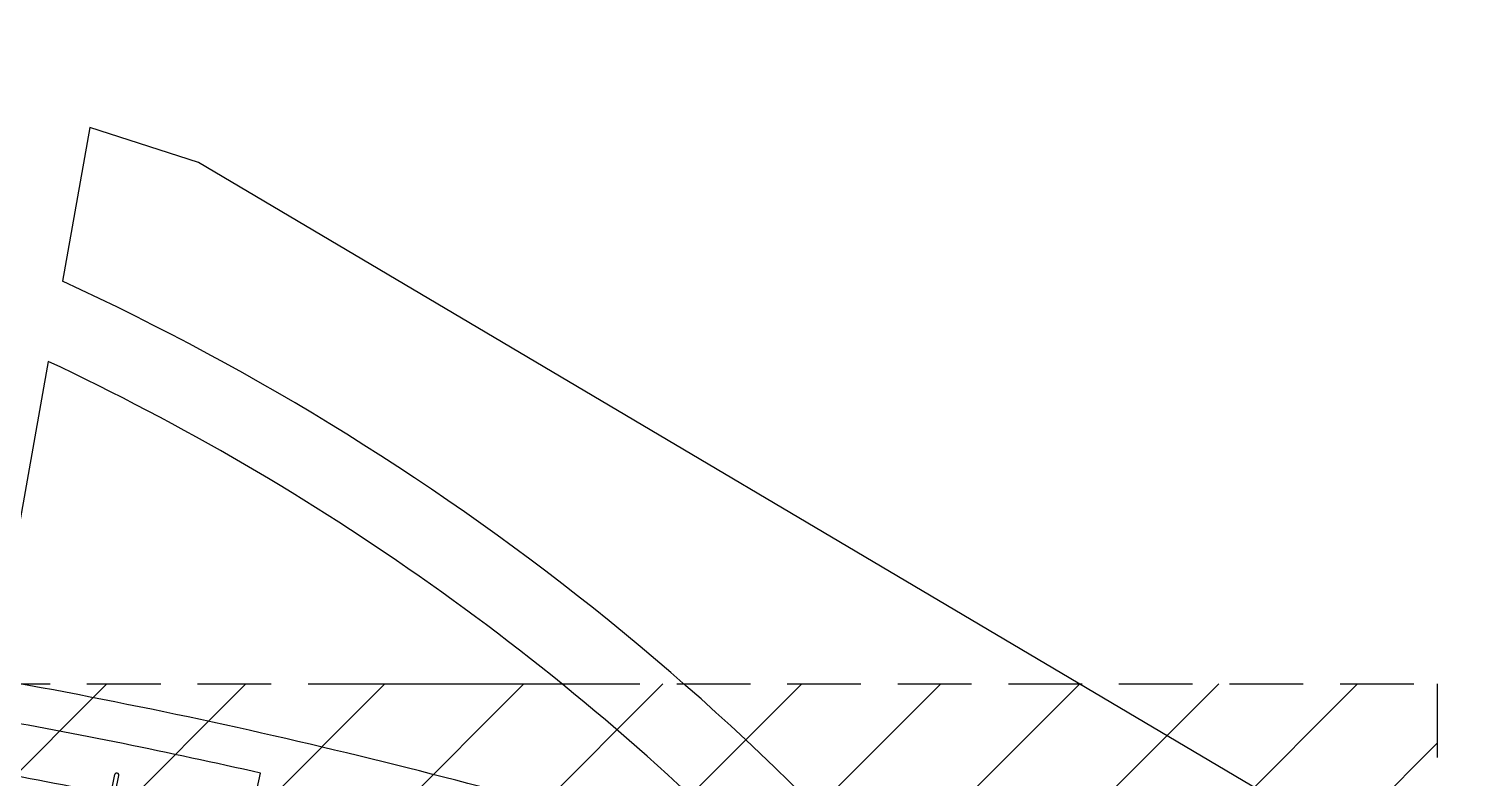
# Model space of a CAD drawing. Extents: x 23317406 to 24383751, y 42324270 to 43451021.
# Drawn here: x 24117578 to 24127362, y 43016968 to 43022051 of the extents above; entities that cross this region are included whole.
import ezdxf

# ---------------------------------------------------------------- set-up
doc = ezdxf.new("R2010")
doc.units = 0
doc.header["$MEASUREMENT"] = 0
doc.linetypes.add('DASHED', pattern=[0.75, 0.5, -0.25])
doc.layers.add('CT', color=9, linetype='CONTINUOUS')
doc.layers.add('墙', color=7, linetype='CONTINUOUS')

msp = doc.modelspace()

# ---------------------------------------------------------------- linework, layer by layer
at = {"layer": 'CT', "color": 6, "linetype": 'ByBlock'}
for p, q in [((24117990.81352, 43021381.75544, -1), (24117805.61253, 43020338.99726, -1)), ((24118729.10529, 43021143.69129, -1), (24117990.81352, 43021381.75544, -1)), ((24132685.25833, 43012885.96078, -1), (24118729.10529, 43021143.69129, -1)), ((24117709.1187, 43019795.69715, -1), (24117326.70654, 43017642.55855, -1)), ((24118022.01033, 43016303.42917, -1), (24118161.24283, 43016991.95929, -1)), ((24118048.14794, 43016298.1437, -1), (24118187.38044, 43016986.67382, -1)), ((24119071.61985, 43016656.11156, -1), (24119150.10883, 43017001.84753, -1))]:
    msp.add_line(p, q, dxfattribs=at)
at = {"layer": 'CT', "color": 1, "linetype": 'DASHED', "ltscale": 1000}
for p, q in [((24114971.9315, 43017607.48812, -1), (24121246.6744, 43017607.48812, -1)), ((24119722.60107, 43017607.48812, -1), (24127132.80326, 43017607.48812, -1)), ((24127132.80326, 43017607.48812, -1), (24127132.80326, 43006822.36939, -1))]:
    msp.add_line(p, q, dxfattribs=at)
at = {"layer": 'CT'}
for p, q in [((24114971.9315, 43014472.37799, -1), (24118107.04162, 43017607.48812, -1)), ((24114971.9315, 43013529.56895, -1), (24119049.85067, 43017607.48812, -1)), ((24114971.9315, 43012586.75991, -1), (24119992.65971, 43017607.48812, -1)), ((24114971.9315, 43011643.95087, -1), (24120935.46875, 43017607.48812, -1)), ((24114971.9315, 43010701.14182, -1), (24121878.27779, 43017607.48812, -1)), ((24114971.9315, 43009758.33278, -1), (24122821.08683, 43017607.48812, -1)), ((24114971.9315, 43008815.52374, -1), (24123763.89587, 43017607.48812, -1)), ((24114971.9315, 43007872.7147, -1), (24124706.70492, 43017607.48812, -1)), ((24114971.9315, 43006929.90566, -1), (24125649.51396, 43017607.48812, -1)), ((24115807.20427, 43006822.36939, -1), (24126592.323, 43017607.48812, -1)), ((24116750.01331, 43006822.36939, -1), (24127132.80326, 43017205.15934, -1))]:
    msp.add_line(p, q, dxfattribs=at)
at = {"layer": 'CT', "color": 6, "linetype": 'ByBlock'}
for centre, radius, start, end in [((24110477.94418, 43004410.31074, -1), 17533.33333, 36.690018388, 65.296166877), ((24110477.94418, 43004410.31074, -1), 17000, 44.561493024, 64.826344573), ((24110241.90879, 42977762.13617, -1), 40504.84476, 72.249975341, 79.926442297), ((24110241.90879, 42977762.13617, -1), 40238.17809, 77.209502615, 79.926426038), ((24110241.90879, 42977762.13617, -1), 39883.64476, 78.587134747, 79.868826124), ((24118174.31163, 43016989.31655, -1), 13.33333, 348.567980435, 168.567980435)]:
    msp.add_arc(centre, radius, start, end, dxfattribs=at)
at = {"layer": '墙', "ltscale": 5000}
for start, end in [(67.1172342395, 67.1172342395), (66.2587266313, 66.2587266313), (64.4772342395, 64.4772342395), (64.9387266313, 64.9387266313)]:
    msp.add_arc((23850578.58196, 42857442.58139), 533172.67138, start, end, dxfattribs=at)
at = {"layer": '墙'}
for centre, start, end in [((23850634.74669, 42857737.27781), 79.4743453394, 79.4743453394), ((23850639.30178, 42857736.37231), 78.1227654233, 78.1227654233), ((23850644.55659, 42857735.23786), 77.5606287088, 77.5606287088), ((23850649.0789, 42857734.18074), 76.2090487927, 76.2090487927)]:
    msp.add_arc(centre, 530172.67138, start, end, dxfattribs=at)

doc.saveas('drawing.dxf')
